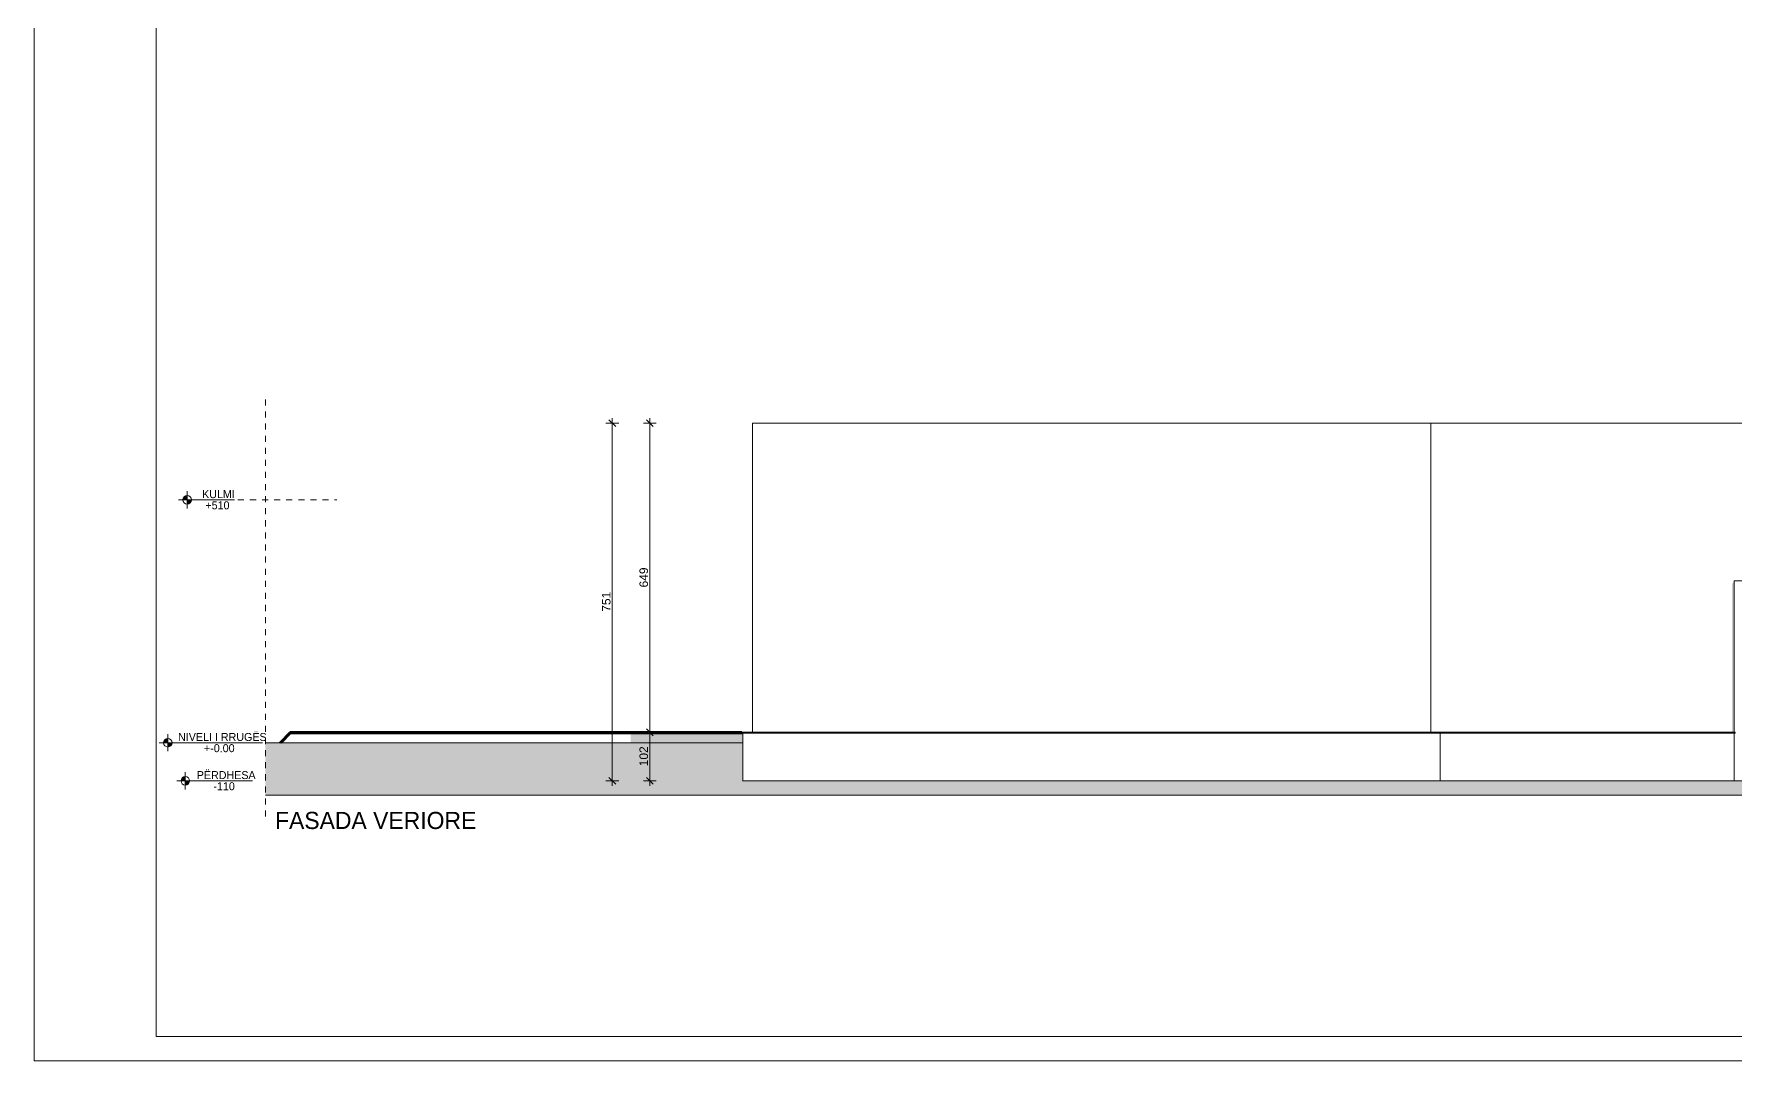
# Model space of a CAD drawing. Header units: millimetres. Extents: x 121936 to 182937, y -22715 to 20417.
# Drawn here: x 121936 to 157673, y -22715 to -1149 of the extents above; entities that cross this region are included whole.
import ezdxf

# ---------------------------------------------------------------- set-up
doc = ezdxf.new("R2010")
doc.units = ezdxf.units.MM
doc.header["$MEASUREMENT"] = 0
doc.linetypes.add('Dashed', pattern=[254, 127, -127])
doc.linetypes.add('Wipeout_Contour', pattern=[1000, 0, -1000])
for name, color, linetype, lineweight in [('02. Tabela Projekti zbatues_Pen_No__1', 7, 'Continuous', 5), ('A - Fasadat_Pen_No__1', 7, 'Continuous', 5), ('A - Fasadat_Pen_No__101', 252, 'Continuous', 5), ('A - Fasadat_Pen_No__22', 8, 'Continuous', 5), ('A - Fasadat_Pen_No__7', 7, 'Continuous', 5)]:
    doc.layers.add(name, color=color, linetype=linetype, lineweight=lineweight)
for name, color, linetype, lineweight, true_color in [('02. Tabela Projekti zbatues_Pen_No__61', 7, 'Continuous', 5, 0x6a6a6a), ('A - Dimenzionimi_Pen_No__61', 7, 'Continuous', 5, 0x6a6a6a), ('A - Dimenzionimi_Pen_No__81', 7, 'Continuous', 5, 0x6a6a6a), ('A - Fasadat_Pen_No__102', 7, 'Continuous', 50, 0xcccccc), ('A - Fasadat_Pen_No__108', 7, 'Continuous', 5, 0xfd8379), ('A - Fasadat_Pen_No__181', 7, 'Continuous', 5, 0xe8e8e8), ('A - Fasadat_Pen_No__81', 7, 'Continuous', 5, 0x6a6a6a), ('A - Fasadat_Pen_No__82', 7, 'Continuous', 5, 0xaaaaaa), ('A - Fasadat_Pen_No__92', 7, 'Continuous', 5, 0xbf8080)]:
    doc.layers.add(name, color=color, linetype=linetype, lineweight=lineweight, true_color=true_color)
doc.layers.add('A - Dimenzionimi', color=7, linetype='Continuous')
doc.layers.add('A - Fasadat', color=7, linetype='Continuous')
doc.styles.add('GENERATED_STYLE_2', font='')
doc.styles.add('GENERATED_STYLE_3', font='')
doc.styles.get('GENERATED_STYLE_2').set_extended_font_data('Century Gothic')
doc.styles.get('GENERATED_STYLE_3').set_extended_font_data('Arial')
doc.dimstyles.new('GENERATED_STYLE__1', dxfattribs={"dimtxt": 180, "dimasz": 136.8, "dimexe": 0.18, "dimexo": 100000, "dimgap": 0, "dimtad": 1, "dimdec": 0, "dimlfac": 0.1, "dimzin": 0, "dimdsep": 46, "dimtxsty": 'GENERATED_STYLE_3', "dimblk": 'ARROWHEAD_6', "dimblk1": 'ARROWHEAD_6', "dimblk2": 'ARROWHEAD_6', "dimcen": 0.09, "dimclrd": 256, "dimclre": 256, "dimclrt": 256, "dimadec": 0, "dimazin": 0, "dimtfac": 1, "dimtdec": 4, "dimtmove": 0, "dimatfit": 3, "dimfxl": 0, "dimtolj": 1, "dimtzin": 0, "dimarcsym": 0})

# ---------------------------------------------------------------- blocks, each defined once
blk = doc.blocks.new('Dimension_8', base_point=(124744, -16032))
at = {"layer": 'A - Fasadat_Pen_No__108', "linetype": 'Continuous', "lineweight": 5, "true_color": 0xfd8379}
for points in [[(124744, -16032), (124744, -15942), (124710, -15948), (124681, -15968), (124661, -15997), (124654, -16032)], [(124744, -16032), (124744, -16122), (124779, -16115), (124808, -16095), (124828, -16066), (124834, -16032)]]:
    blk.add_hatch(color=11, dxfattribs=at).paths.add_polyline_path(points)
at = {"layer": 'A - Fasadat_Pen_No__108', "color": 11, "linetype": 'Continuous', "lineweight": 5, "true_color": 0xfd8379}
for p, q in [((124564, -16032), (124924, -16032)), ((124744, -16212), (124744, -15852)), ((124924, -16032), (126730, -16032))]:
    blk.add_line(p, q, dxfattribs=at)
blk.add_circle((124744, -16032), 90, dxfattribs=at)
at = {"layer": 'A - Fasadat_Pen_No__108', "color": 11, "lineweight": 5, "true_color": 0xfd8379, "char_height": 168, "attachment_point": 7, "style": 'GENERATED_STYLE_2'}
for s, insert in [('\\A1;{\\pql;\\fCentury Gothic|b0|i0|c0|p34;NIVELI I RRUGËS}', (124960, -15998)), ('\\A1;{\\pql;\\fCentury Gothic|b0|i0|c0|p34;+-0.00}', (125504, -16233))]:
    blk.add_mtext(s, dxfattribs=dict(at, insert=insert))
blk = doc.blocks.new('Dimension_9', base_point=(125113, -16832))
at = {"layer": 'A - Fasadat_Pen_No__101', "linetype": 'Continuous', "lineweight": 5}
for points in [[(125113, -16832), (125113, -16742), (125078, -16748), (125049, -16768), (125029, -16797), (125023, -16832)], [(125113, -16832), (125113, -16922), (125147, -16915), (125176, -16895), (125196, -16866), (125203, -16832)]]:
    blk.add_hatch(color=252, dxfattribs=at).paths.add_polyline_path(points)
at = {"layer": 'A - Fasadat_Pen_No__101', "color": 252, "linetype": 'Continuous', "lineweight": 5}
for p, q in [((125113, -17012), (125113, -16652)), ((124933, -16832), (125293, -16832)), ((125293, -16832), (126526, -16832))]:
    blk.add_line(p, q, dxfattribs=at)
blk.add_circle((125113, -16832), 90, dxfattribs=at)
at = {"layer": 'A - Fasadat_Pen_No__101', "color": 252, "lineweight": 5, "char_height": 168, "attachment_point": 7, "style": 'GENERATED_STYLE_2'}
for s, insert in [('\\A1;{\\pql;\\fCentury Gothic|b0|i0|c0|p34;PËRDHESA}', (125353, -16798)), ('\\A1;{\\pql;\\fCentury Gothic|b0|i0|c0|p34;-110}', (125703, -17033))]:
    blk.add_mtext(s, dxfattribs=dict(at, insert=insert))
blk = doc.blocks.new('Dimension_10', base_point=(125150, -10932))
at = {"layer": 'A - Fasadat_Pen_No__101', "linetype": 'Continuous', "lineweight": 5}
for points in [[(125150, -10932), (125150, -10842), (125116, -10848), (125086, -10868), (125067, -10897), (125060, -10932)], [(125150, -10932), (125150, -11022), (125185, -11015), (125214, -10995), (125233, -10966), (125240, -10932)]]:
    blk.add_hatch(color=252, dxfattribs=at).paths.add_polyline_path(points)
at = {"layer": 'A - Fasadat_Pen_No__101', "color": 252, "linetype": 'Continuous', "lineweight": 5}
for p, q in [((124970, -10932), (125330, -10932)), ((125150, -11112), (125150, -10752)), ((125330, -10932), (126144, -10932))]:
    blk.add_line(p, q, dxfattribs=at)
blk.add_circle((125150, -10932), 90, dxfattribs=at)
at = {"layer": 'A - Fasadat_Pen_No__101', "color": 252, "lineweight": 5, "char_height": 168, "attachment_point": 7, "style": 'GENERATED_STYLE_2'}
for s, insert in [('\\A1;{\\pql;\\fCentury Gothic|b0|i0|c0|p34;KULMI}', (125465, -10898)), ('\\A1;{\\pql;\\fCentury Gothic|b0|i0|c0|p34;+510}', (125535, -11133))]:
    blk.add_mtext(s, dxfattribs=dict(at, insert=insert))
blk = doc.blocks.new('*D16')
at = {"layer": 'A - Dimenzionimi_Pen_No__81', "color": 251, "linetype": 'Continuous', "lineweight": 5, "true_color": 0x6a6a6a}
for p, q in [((134151, -9393), (134007, -9249)), ((134079, -9321), (134079, -9213)), ((134214, -9321), (133944, -9321)), ((134079, -16832), (134079, -9321)), ((134007, -16760), (134151, -16904)), ((134214, -16832), (133944, -16832)), ((134079, -16940), (134079, -16832))]:
    blk.add_line(p, q, dxfattribs=at)
at = {"layer": 'A - Dimenzionimi_Pen_No__61', "color": 251, "lineweight": 5, "true_color": 0x6a6a6a, "insert": (134043, -13281), "char_height": 180, "attachment_point": 7, "rotation": 90, "style": 'GENERATED_STYLE_3'}
blk.add_mtext('\\A1;{\\pql;\\fArial|b0|i0|c0|p34;751}', dxfattribs=at)
blk = doc.blocks.new('ARROWHEAD_6')
at = {"color": 0, "linetype": 'Continuous', "lineweight": 0}
for p, q in [((0, 0), (-1, 0)), ((-0.5, -0.5), (0.5, 0.5))]:
    blk.add_line(p, q, dxfattribs=at)
blk = doc.blocks.new('*D17')
at = {"layer": 'A - Dimenzionimi_Pen_No__81', "color": 251, "linetype": 'Continuous', "lineweight": 5, "true_color": 0x6a6a6a}
for p, q in [((135002, -15812), (134732, -15812)), ((134795, -15740), (134939, -15884)), ((134867, -16832), (134867, -15812)), ((134795, -16760), (134939, -16904)), ((135002, -16832), (134732, -16832)), ((134867, -16940), (134867, -16832))]:
    blk.add_line(p, q, dxfattribs=at)
at = {"layer": 'A - Dimenzionimi_Pen_No__61', "color": 251, "lineweight": 5, "true_color": 0x6a6a6a, "insert": (134831, -16526), "char_height": 180, "attachment_point": 7, "rotation": 90, "style": 'GENERATED_STYLE_3'}
blk.add_mtext('\\A1;{\\pql;\\fArial|b0|i0|c0|p34;102}', dxfattribs=at)
blk = doc.blocks.new('*D18')
at = {"layer": 'A - Dimenzionimi_Pen_No__81', "color": 251, "linetype": 'Continuous', "lineweight": 5, "true_color": 0x6a6a6a}
for p, q in [((134939, -9393), (134795, -9249)), ((134867, -9321), (134867, -9213)), ((135002, -9321), (134732, -9321)), ((134867, -15812), (134867, -9321)), ((135002, -15812), (134732, -15812)), ((134795, -15740), (134939, -15884))]:
    blk.add_line(p, q, dxfattribs=at)
at = {"layer": 'A - Dimenzionimi_Pen_No__61', "color": 251, "lineweight": 5, "true_color": 0x6a6a6a, "insert": (134831, -12771), "char_height": 180, "attachment_point": 7, "rotation": 90, "style": 'GENERATED_STYLE_3'}
blk.add_mtext('\\A1;{\\pql;\\fArial|b0|i0|c0|p34;649}', dxfattribs=at)

msp = doc.modelspace()

# ---------------------------------------------------------------- hatches: boundary and pattern name
at = {"layer": 'A - Fasadat_Pen_No__181', "linetype": 'Continuous', "lineweight": 0, "true_color": 0xededed}
for points in [[(157638.4, -12631.5), (157638.4, -12681.5), (157638.4, -12681.5), (157638.4, -12631.5)], [(157638.4, -12681.5), (157638.4, -15831.5), (157638.4, -16831.5), (157638.4, -16831.5), (157638.4, -12681.5)]]:
    msp.add_hatch(color=7, dxfattribs=at).paths.add_polyline_path(points)
at = {"layer": 'A - Fasadat_Pen_No__81', "linetype": 'Continuous', "lineweight": 0, "true_color": 0xb4b4b4}
msp.add_hatch(color=253, dxfattribs=at).paths.add_polyline_path([(126796.4, -16031.5), (126796.4, -17131.5), (136813.1, -17131.5), (174459.1, -17131.5), (174459.1, -16831.5), (136820.6, -16831.5), (136820.6, -16031.5), (136813.1, -16031.5), (134464.5, -16031.5), (127324.7, -16031.5)])
at = {"layer": 'A - Fasadat_Pen_No__81', "linetype": 'Continuous', "lineweight": 0, "true_color": 0xd9d9d9}
for points in [[(127324.7, -15831.5), (136800.6, -15831.5), (136800.6, -15811.5), (127316.4, -15811.5), (127096.4, -16031.5), (127124.7, -16031.5)], [(157658.4, -15831.5), (136800.6, -15831.5), (136800.6, -15811.5), (157658.4, -15811.5)]]:
    msp.add_hatch(color=254, dxfattribs=at).paths.add_polyline_path(points)

# ---------------------------------------------------------------- linework, layer by layer
at = {"layer": 'A - Fasadat_Pen_No__22', "color": 8, "linetype": 'Dashed', "lineweight": 5}
msp.add_lwpolyline([(126216.3, -10931.5), (128293.1, -10931.5)], dxfattribs=at)
at = {"layer": 'A - Fasadat_Pen_No__7', "color": 7, "linetype": 'Continuous', "lineweight": 5}
for p, q in [((157638.4, -16831.5), (157638.4, -15831.5)), ((136813.1, -17131.5), (126796.4, -17131.5)), ((174459.1, -17131.5), (136813.1, -17131.5))]:
    msp.add_line(p, q, dxfattribs=at)
at = {"layer": 'A - Fasadat_Pen_No__7', "color": 7, "linetype": 'Dashed', "lineweight": 5}
msp.add_lwpolyline([(126796.4, -8821.3), (126796.4, -17631.5)], dxfattribs=at)

# ---------------------------------------------------------------- block references
at = {"layer": 'A - Fasadat', "color": 252, "linetype": 'Continuous', "lineweight": 5}
for name, p in [('Dimension_10', (125150.1, -10931.5)), ('Dimension_9', (125112.5, -16831.5))]:
    msp.add_blockref(name, p, dxfattribs=at)
at = {"layer": 'A - Fasadat', "color": 11, "linetype": 'Continuous', "lineweight": 5, "true_color": 0xfd8379}
msp.add_blockref('Dimension_8', (124744.4, -16031.5), dxfattribs=at)

# ---------------------------------------------------------------- texts
at = {"layer": '02. Tabela Projekti zbatues_Pen_No__61', "color": 251, "linetype": 'Continuous', "lineweight": 5, "true_color": 0x6a6a6a, "insert": (126996.4, -17848.9), "char_height": 360, "attachment_point": 7, "style": 'GENERATED_STYLE_2'}
msp.add_mtext('\\A1;{\\pql;\\fCentury Gothic|b0|i0|c0|p34;FASADA \\fCentury Gothic|b0|i0|c0|p34;VERIORE}', dxfattribs=at)

# ---------------------------------------------------------------- wipeouts: each hides what was drawn before it
at = {"color": 254, "linetype": 'Wipeout_Contour', "lineweight": 0, "ltscale": 549687.179483}
msp.add_wipeout([(137070.8, -9321.3), (137020.8, -9321.3), (137020.8, -10931.5), (137070.8, -10931.5)], dxfattribs=at).dxf.layer = 'A - Fasadat'
at = {"color": 254, "linetype": 'Wipeout_Contour', "lineweight": 0, "ltscale": 606423.616353}
msp.add_wipeout([(151264.9, -9321.3), (151264.9, -10931.5), (151265.5, -10931.5), (151265.5, -9321.3)], dxfattribs=at).dxf.layer = 'A - Fasadat'

# ---------------------------------------------------------------- next in the draw order: linework, layer by layer
at = {"layer": 'A - Fasadat_Pen_No__1', "color": 7, "linetype": 'Continuous', "lineweight": 5}
for p, q in [((137020.8, -9321.3), (137070.8, -9321.3)), ((137020.8, -10931.5), (137020.8, -9321.3)), ((151264.9, -9321.3), (137070.8, -9321.3)), ((151264.9, -10931.5), (151264.9, -9321.3)), ((151265, -9574.5), (151264.9, -9574.5)), ((173729.9, -9321.3), (151265.5, -9321.3)), ((151265.5, -9321.3), (151265.5, -10931.5)), ((137020.8, -15811.5), (137020.8, -10931.5)), ((151265.5, -10931.5), (151265.5, -15811.5))]:
    msp.add_line(p, q, dxfattribs=at)
at = {"layer": 'A - Fasadat_Pen_No__101', "color": 252, "linetype": 'Continuous', "lineweight": 5}
msp.add_line((151265.5, -9321.3), (151264.9, -9321.3), dxfattribs=at)
at = {"layer": 'A - Fasadat_Pen_No__7', "color": 7, "linetype": 'Continuous', "lineweight": 5}
msp.add_line((151264.9, -15811.5), (151264.9, -10931.5), dxfattribs=at)
at = {"layer": 'A - Fasadat_Pen_No__92', "color": 23, "linetype": 'Continuous', "lineweight": 5, "true_color": 0xbf8080}
msp.add_line((151264.9, -9474.6), (151265, -9474.6), dxfattribs=at)

# ---------------------------------------------------------------- next in the draw order: wipeouts: each hides what was drawn before it
at = {"color": 254, "linetype": 'Wipeout_Contour', "lineweight": 0, "ltscale": 960840.806419}
msp.add_wipeout([(157638.4, -12631.5), (157638.4, -12681.5), (157688.4, -12681.5), (161588.4, -12681.5), (161638.4, -12681.5), (161638.4, -12631.5)], dxfattribs=at).dxf.layer = 'A - Fasadat'
at = {"color": 254, "linetype": 'Wipeout_Contour', "lineweight": 0, "ltscale": 532125.252887}
msp.add_wipeout([(136820.6, -15831.5), (127324.7, -15831.5), (127324.7, -16031.5), (136820.6, -16031.5)], dxfattribs=at).dxf.layer = 'A - Fasadat'
at = {"color": 254, "linetype": 'Wipeout_Contour', "lineweight": 0, "ltscale": 609375.436973}
msp.add_wipeout([(151464.9, -15831.5), (151464.9, -16831.5), (151465.4, -16831.5), (151465.4, -15831.5)], dxfattribs=at).dxf.layer = 'A - Fasadat'

# ---------------------------------------------------------------- next in the draw order: hatches: boundary and pattern name
at = {"layer": 'A - Fasadat_Pen_No__181', "linetype": 'Continuous', "lineweight": 0, "true_color": 0xededed}
for points in [[(157638.4, -12631.5), (157588.5, -12702.2), (157588.5, -15811.5), (157638.4, -15811.5)], [(134464.5, -15831.5), (134464.5, -16031.5), (136820.6, -16031.5), (136820.6, -15831.5)]]:
    msp.add_hatch(color=7, dxfattribs=at).paths.add_polyline_path(points)

# ---------------------------------------------------------------- next in the draw order: linework, layer by layer
at = {"layer": '02. Tabela Projekti zbatues_Pen_No__1', "color": 7, "linetype": 'Continuous', "lineweight": 5}
for points in [[(121936.1, 20417.3), (182937.4, 20417.3), (182937.4, -22714.9), (121936.1, -22714.9)], [(182423.9, -22201.4), (124503.5, -22201.4), (124503.5, 19903.8), (182423.9, 19903.8)]]:
    msp.add_lwpolyline(points, close=True, dxfattribs=at)
at = {"layer": 'A - Fasadat_Pen_No__102', "color": 254, "linetype": 'Continuous', "lineweight": 50, "true_color": 0xcccccc}
for p, q in [((127124.7, -16031.5), (127324.7, -15831.5)), ((127324.7, -15831.5), (136820.6, -15831.5))]:
    msp.add_line(p, q, dxfattribs=at)
for points in [[(127096.4, -16031.5), (127316.4, -15811.5), (136800.6, -15811.5)], [(127124.7, -16031.5), (127324.7, -15831.5), (136800.6, -15831.5)]]:
    msp.add_lwpolyline(points, dxfattribs=at)
at = {"layer": 'A - Fasadat_Pen_No__7', "color": 7, "linetype": 'Continuous', "lineweight": 5}
for p, q in [((136813.1, -16031.5), (126796.4, -16031.5)), ((136813.1, -16031.5), (136820.6, -16031.5)), ((136820.6, -15831.5), (151464.9, -15831.5)), ((136820.6, -16031.5), (136820.6, -15831.5)), ((136820.6, -16831.5), (136820.6, -16031.5)), ((151464.9, -15831.5), (151465.4, -15831.5)), ((151464.9, -16831.5), (151464.9, -15831.5)), ((151465.4, -15831.5), (157638.4, -15831.5)), ((151465.4, -16831.5), (151465.4, -15831.5)), ((151484.9, -15831.5), (151484.9, -15811.5)), ((174459.1, -16831.5), (136813.1, -16831.5))]:
    msp.add_line(p, q, dxfattribs=at)
for points in [[(136800.6, -15811.5), (157658.4, -15811.5), (157658.4, -15831.5), (157638.4, -15831.5)], [(136800.6, -15811.5), (136800.6, -15831.5)], [(136800.6, -15831.5), (137020.8, -15831.5)]]:
    msp.add_lwpolyline(points, dxfattribs=at)
at = {"layer": 'A - Fasadat_Pen_No__82', "color": 253, "linetype": 'Continuous', "lineweight": 5, "true_color": 0xaaaaaa}
for p, q in [((157638.4, -12631.5), (157638.4, -12681.5)), ((161638.4, -12631.5), (157638.4, -12631.5)), ((157638.4, -15811.5), (157638.4, -12631.5)), ((157638.4, -12681.5), (157638.4, -15811.5))]:
    msp.add_line(p, q, dxfattribs=at)

# ---------------------------------------------------------------- next in the draw order: dimensions: what is measured, and where the dimension line sits
at = {"layer": 'A - Dimenzionimi', "color": 251, "linetype": 'Continuous', "lineweight": 5, "true_color": 0x6a6a6a}
for base, p1, p2, picture, middle in [((134078.7, -9321.3), (174459.1, -16831.5), (174046.7, -9321.3), '*D16', (133952.7, -13075.5)), ((134867.4, -9321.3), (137020.8, -15811.5), (174046.7, -9321.3), '*D18', (134741.4, -12565.5)), ((134867.4, -15811.5), (174459.1, -16831.5), (137020.8, -15811.5), '*D17', (134741.4, -16320.6))]:
    dim = msp.add_linear_dim(base=base, p1=p1, p2=p2, angle=90, dimstyle='GENERATED_STYLE__1', dxfattribs=at)
    dim.commit()
    dim.dimension.update_dxf_attribs({"geometry": picture, "text_midpoint": middle, "dimtype": 160, "text_rotation": 90})

doc.saveas('drawing.dxf')
